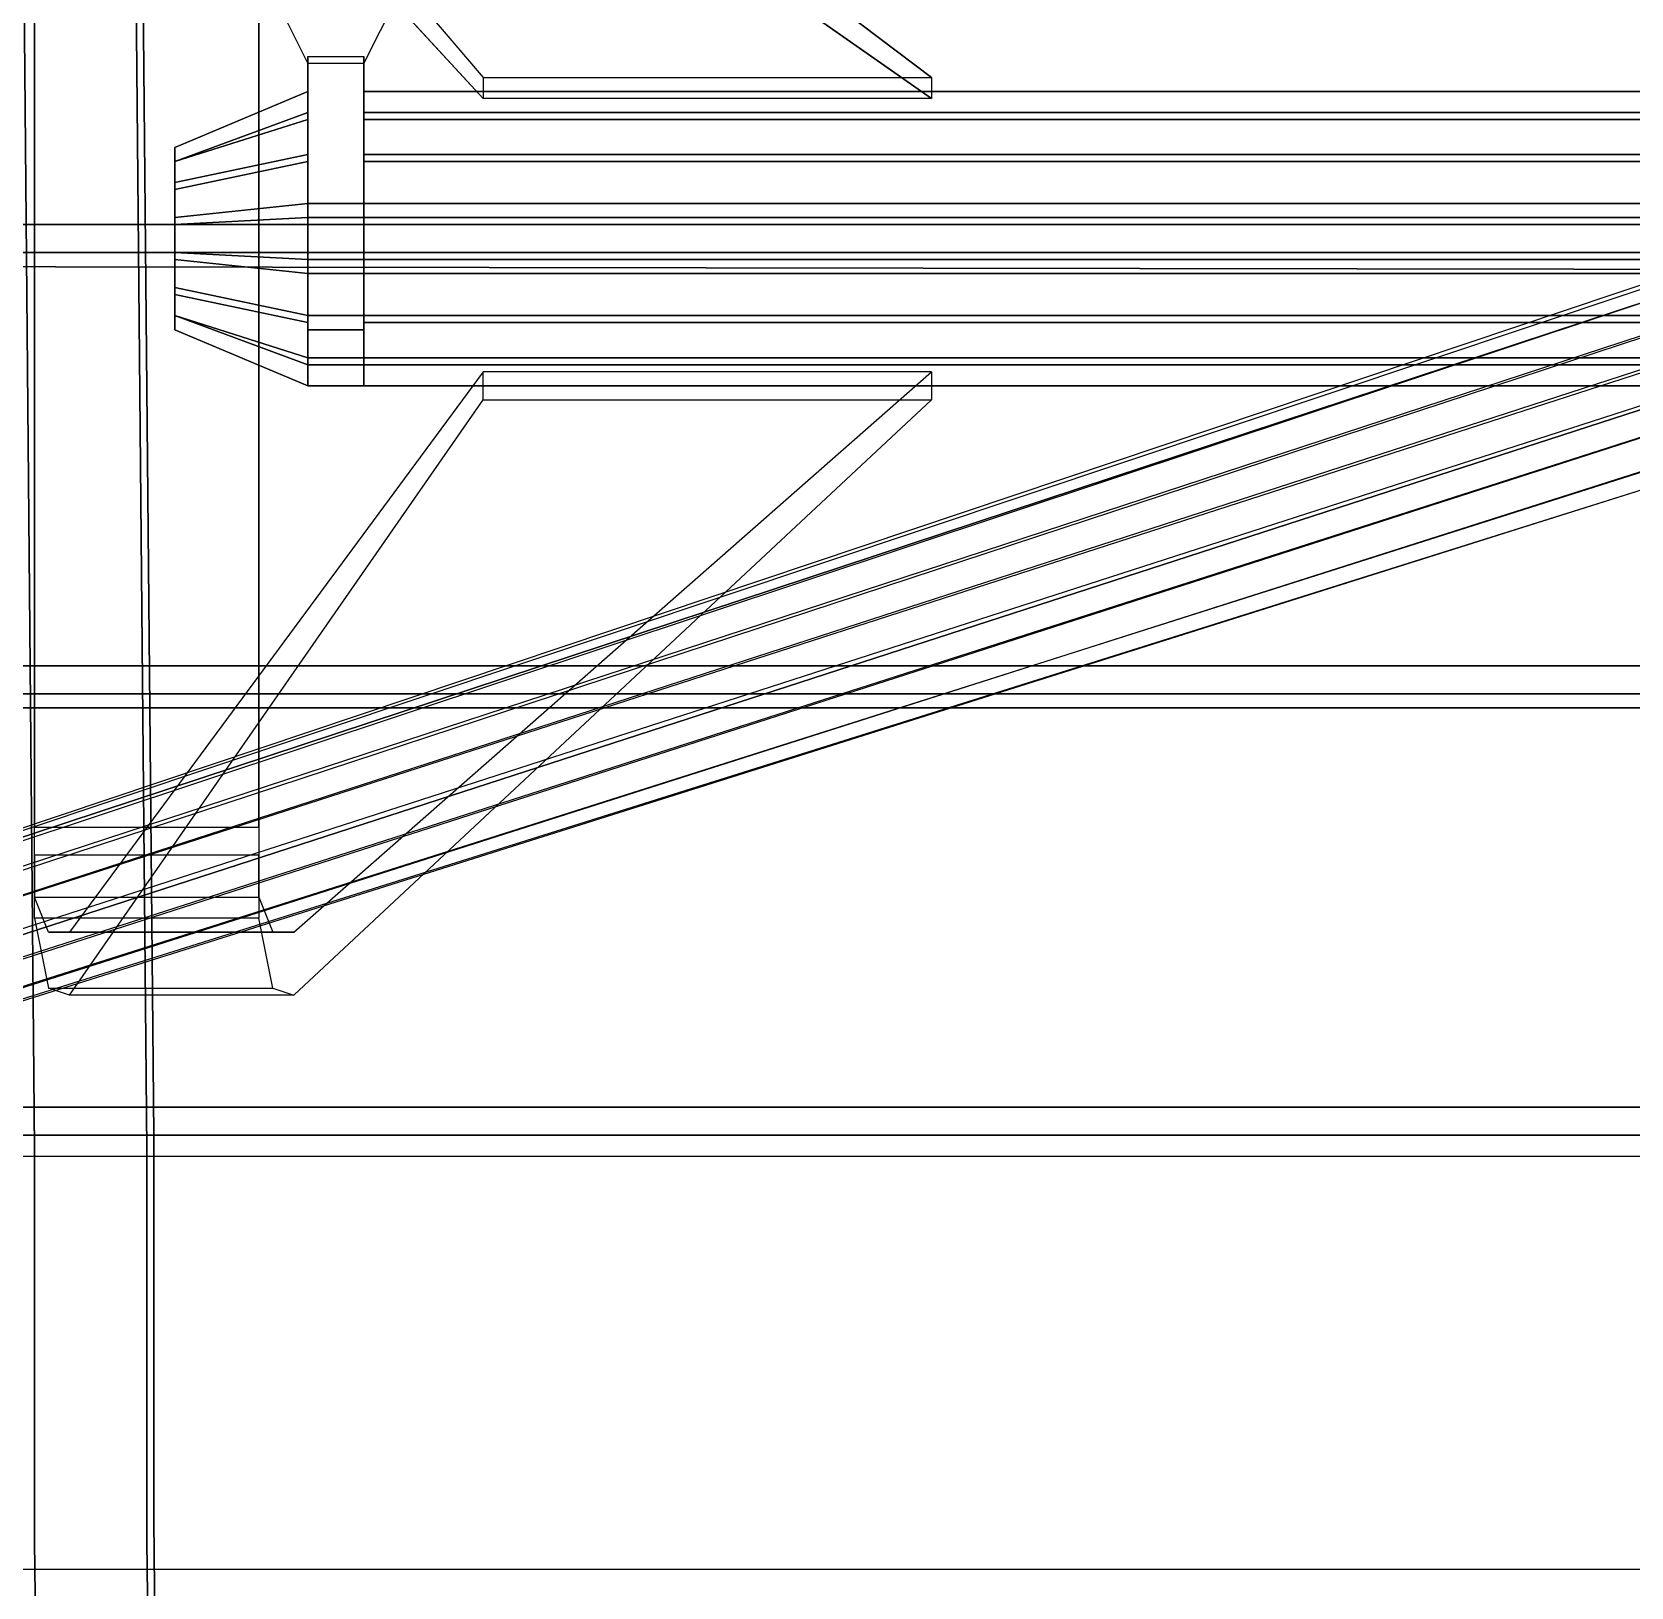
# Model space of a CAD drawing. Extents: x 2173.2 to 2198.9, y 1406.4 to 1430.7.
# Drawn here: x 2176.82 to 2183.95, y 1413.59 to 1420.53 of the extents above; entities that cross this region are included whole.
import ezdxf

# ---------------------------------------------------------------- set-up
doc = ezdxf.new("R2010")
doc.units = 0
doc.layers.add('SEAT', color=5, linetype='Continuous')

msp = doc.modelspace()

# ---------------------------------------------------------------- linework, layer by layer
at = {"layer": 'SEAT', "extrusion": (-1, 1.83697e-16, 0)}
for p, q in [((2178.0457, 1420.4187, 12.0938), (2178.0457, 1419.7624, 12)), ((2178.0457, 1420.3874, 13.25), (2178.0457, 1419.6999, 13.2812))]:
    msp.add_line(p, q, dxfattribs=at)
at = {"layer": 'SEAT'}
for points, invisible_edges in [([(2176.7645, 1422.4499, 15.75), (2176.827, 1415.5437, 16.7188), (2176.6707, 1415.4499, 16.125), (2176.577, 1422.5437, 14.5312)], 10), ([(2175.8582, 1415.6062, 17.2812), (2177.3582, 1415.6062, 17.1562), (2177.2957, 1422.4499, 16.2188), (2175.7957, 1422.4499, 16.3438)], 5), ([(2177.2645, 1422.4499, 15.7188), (2177.327, 1415.5437, 16.6875), (2176.827, 1415.5437, 16.7188), (2176.7645, 1422.4499, 15.75)], 10), ([(2177.0145, 1422.1999, 15.125), (2177.0145, 1422.4499, 15.0312), (2178.827, 1420.3249, 12.5625), (2178.827, 1420.2312, 12.75)], 1), ([(2177.2957, 1422.4499, 16.2188), (2177.3582, 1415.6062, 17.1562), (2177.327, 1415.5437, 16.6875), (2177.2645, 1422.4499, 15.7188)], 10), ([(2180.827, 1420.3249, 12.5625), (2180.827, 1420.2312, 12.75), (2178.0145, 1422.1999, 15.125), (2178.0145, 1422.4499, 15.0312)], 4), ([(2176.827, 1416.9812, 16.4375), (2176.827, 1416.8562, 16.1875), (2176.827, 1422.0749, 15.5), (2176.827, 1422.1999, 15.7188)], 5), ([(2177.827, 1422.1999, 15.7188), (2177.827, 1422.0749, 15.5), (2177.827, 1416.8562, 16.1875), (2177.827, 1416.9812, 16.4375)], 5), ([(2177.702, 1421.0749, 13.2812), (2178.0457, 1420.3874, 13.25), (2178.2957, 1420.3874, 13.25), (2178.6395, 1421.0749, 13.2812)], 2), ([(2178.0457, 1419.7624, 12), (2178.0457, 1419.6999, 13.2812), (2178.0457, 1420.3874, 13.25), (2178.0457, 1420.4187, 12.0938)], 5), ([(2178.2957, 1419.6999, 13.2812), (2178.2957, 1419.7624, 12), (2178.2957, 1420.4187, 12.0938), (2178.2957, 1420.3874, 13.25)], 5), ([(2177.452, 1419.1999, 12.7188), (2177.452, 1420.0124, 12.7188), (2177.452, 1420.0124, 12.5312), (2177.452, 1419.1999, 12.5625)], 5), ([(2177.452, 1419.1999, 12.5625), (2177.452, 1420.0124, 12.5312), (2177.452, 1419.9499, 12.4062), (2177.452, 1419.2624, 12.4375)], 5), ([(2177.452, 1419.2624, 12.875), (2177.452, 1419.9499, 12.8438), (2177.452, 1420.0124, 12.7188), (2177.452, 1419.1999, 12.7188)], 5), ([(2177.452, 1419.2624, 12.4375), (2177.452, 1419.9499, 12.4062), (2177.452, 1419.8249, 12.2812), (2177.452, 1419.3562, 12.3125)], 5), ([(2177.452, 1419.3874, 13), (2177.452, 1419.8562, 12.9688), (2177.452, 1419.9499, 12.8438), (2177.452, 1419.2624, 12.875)], 5), ([(2177.452, 1419.5437, 13.0312), (2177.452, 1419.6999, 13.0312), (2177.452, 1419.8562, 12.9688), (2177.452, 1419.3874, 13)], 4), ([(2177.452, 1419.3562, 12.3125), (2177.452, 1419.8249, 12.2812), (2177.452, 1419.6687, 12.25), (2177.452, 1419.5124, 12.25)], 1), ([(2178.0457, 1419.5124, 12), (2178.0457, 1419.4499, 13.2812), (2178.0457, 1419.6999, 13.2812), (2178.0457, 1419.7624, 12)], 5), ([(2178.2957, 1419.4499, 13.2812), (2178.2957, 1419.5124, 12), (2178.2957, 1419.7624, 12), (2178.2957, 1419.6999, 13.2812)], 5), ([(2178.0457, 1419.2624, 12.0625), (2178.0457, 1419.1999, 13.1875), (2178.0457, 1419.4499, 13.2812), (2178.0457, 1419.5124, 12)], 5), ([(2178.2957, 1419.1999, 13.1875), (2178.2957, 1419.2624, 12.0625), (2178.2957, 1419.5124, 12), (2178.2957, 1419.4499, 13.2812)], 5), ([(2178.0457, 1419.0749, 12.25), (2178.0457, 1419.0437, 12.9688), (2178.0457, 1419.1999, 13.1875), (2178.0457, 1419.2624, 12.0625)], 5), ([(2178.2957, 1419.0437, 12.9688), (2178.2957, 1419.0749, 12.25), (2178.2957, 1419.2624, 12.0625), (2178.2957, 1419.1999, 13.1875)], 5), ([(2178.0457, 1418.9499, 12.4688), (2178.0457, 1418.9499, 12.75), (2178.0457, 1419.0437, 12.9688), (2178.0457, 1419.0749, 12.25)], 4), ([(2178.2957, 1418.9499, 12.75), (2178.2957, 1418.9499, 12.4688), (2178.2957, 1419.0749, 12.25), (2178.2957, 1419.0437, 12.9688)], 4), ([(2178.827, 1418.8874, 12.5938), (2178.827, 1419.0124, 12.7812), (2176.9832, 1416.5124, 15.8438), (2176.9832, 1416.2312, 15.75)], 4), ([(2177.9832, 1416.2312, 15.75), (2177.9832, 1416.5124, 15.8438), (2180.827, 1419.0124, 12.7812), (2180.827, 1418.8874, 12.5938)], 1), ([(2176.827, 1416.6687, 16.2188), (2176.827, 1416.5749, 16.4688), (2176.827, 1416.9812, 16.4375), (2176.827, 1416.8562, 16.1875)], 5), ([(2177.827, 1416.8562, 16.1875), (2177.827, 1416.9812, 16.4375), (2177.827, 1416.5749, 16.4688), (2177.827, 1416.6687, 16.2188)], 5), ([(2176.8895, 1416.2624, 16.1875), (2176.8895, 1416.5124, 16.0625), (2176.827, 1416.6687, 16.2188), (2176.827, 1416.5749, 16.4688)], 5), ([(2177.827, 1416.5749, 16.4688), (2177.827, 1416.6687, 16.2188), (2177.8895, 1416.5124, 16.0625), (2177.8895, 1416.2624, 16.1875)], 5), ([(2176.9832, 1416.5124, 15.8438), (2176.9832, 1416.2312, 15.75), (2176.8895, 1416.2624, 16.1875), (2176.8895, 1416.5124, 16.0625)], 5), ([(2177.8895, 1416.5124, 16.0625), (2177.8895, 1416.2624, 16.1875), (2177.9832, 1416.2312, 15.75), (2177.9832, 1416.5124, 15.8438)], 5), ([(2175.8895, 1413.8874, 17.5312), (2177.3582, 1413.8874, 17.4375), (2177.3582, 1415.6062, 17.1562), (2175.8582, 1415.6062, 17.2812)], 5), ([(2175.8895, 1413.8874, 17.5312), (2175.8582, 1415.6062, 17.2812), (2196.327, 1415.6062, 17.2812), (2196.327, 1413.8874, 17.5312)], 8), ([(2177.3582, 1413.8874, 17.4375), (2177.327, 1413.7937, 16.9375), (2177.327, 1415.5437, 16.6875), (2177.3582, 1415.6062, 17.1562)], 5), ([(2175.952, 1415.5124, 17.375), (2175.9832, 1413.8874, 17.625), (2196.202, 1413.8874, 17.625), (2196.2332, 1415.5124, 17.375)], 10), ([(2176.827, 1413.7937, 16.9688), (2176.702, 1413.7312, 16.4688), (2176.6707, 1415.4499, 16.125), (2176.827, 1415.5437, 16.7188)], 5), ([(2176.827, 1415.5437, 16.7188), (2177.327, 1415.5437, 16.6875), (2177.327, 1413.7937, 16.9375), (2176.827, 1413.7937, 16.9688)], 5), ([(2175.8895, 1411.3874, 17.8125), (2177.3895, 1411.3874, 17.6875), (2177.3582, 1413.8874, 17.4375), (2175.8895, 1413.8874, 17.5312)], 5), ([(2196.327, 1413.8874, 17.5312), (2196.327, 1413.5437, 17.5625), (2175.8895, 1413.5437, 17.5625), (2175.8895, 1413.8874, 17.5312)], 8), ([(2196.202, 1413.6687, 17.6562), (2196.202, 1413.8874, 17.625), (2175.9832, 1413.8874, 17.625), (2175.9832, 1413.6687, 17.6562)], 10), ([(2177.3895, 1411.3874, 17.6875), (2177.3582, 1411.3249, 17.2188), (2177.327, 1413.7937, 16.9375), (2177.3582, 1413.8874, 17.4375)], 5), ([(2176.8582, 1411.3249, 17.25), (2176.7332, 1411.2937, 16.9375), (2176.702, 1413.7312, 16.4688), (2176.827, 1413.7937, 16.9688)], 5), ([(2176.827, 1413.7937, 16.9688), (2177.327, 1413.7937, 16.9375), (2177.3582, 1411.3249, 17.2188), (2176.8582, 1411.3249, 17.25)], 5)]:
    msp.add_3dface(points, dxfattribs=dict(at, invisible_edges=invisible_edges))
for points in [[(2178.0145, 1422.4499, 15.0312), (2177.0145, 1422.4499, 15.0312), (2178.827, 1420.3249, 12.5625), (2180.827, 1420.3249, 12.5625)], [(2176.827, 1416.9812, 16.4375), (2177.827, 1416.9812, 16.4375), (2177.827, 1422.1999, 15.7188), (2176.827, 1422.1999, 15.7188)], [(2180.827, 1420.2312, 12.75), (2178.827, 1420.2312, 12.75), (2177.0145, 1422.1999, 15.125), (2178.0145, 1422.1999, 15.125)], [(2176.827, 1422.0749, 15.5), (2177.827, 1422.0749, 15.5), (2177.827, 1416.8562, 16.1875), (2176.827, 1416.8562, 16.1875)], [(2175.827, 1419.5437, 16.7188), (2175.7957, 1421.5124, 16.4688), (2196.3895, 1421.5437, 16.4688), (2196.3582, 1419.5437, 16.7188)], [(2175.8895, 1421.4187, 16.5625), (2175.952, 1419.6687, 16.8125), (2196.2645, 1419.6687, 16.8125), (2196.2957, 1421.4499, 16.5625)], [(2178.0457, 1420.4187, 12.0938), (2178.2957, 1420.4187, 12.0938), (2178.2957, 1419.7624, 12), (2178.0457, 1419.7624, 12)], [(2178.0457, 1419.6999, 13.2812), (2178.2957, 1419.6999, 13.2812), (2178.2957, 1420.3874, 13.25), (2178.0457, 1420.3874, 13.25)], [(2177.452, 1420.0124, 12.7188), (2178.0457, 1420.2624, 12.75), (2178.0457, 1420.2624, 12.5), (2177.452, 1420.0124, 12.5312)], [(2177.452, 1420.0124, 12.5312), (2178.0457, 1420.2624, 12.5), (2178.0457, 1420.1374, 12.25), (2177.452, 1419.9499, 12.4062)], [(2177.452, 1419.9499, 12.8438), (2178.0457, 1420.1687, 13), (2178.0457, 1420.2624, 12.75), (2177.452, 1420.0124, 12.7188)], [(2178.2957, 1420.2624, 12.75), (2193.7957, 1420.2624, 12.75), (2193.7957, 1420.2624, 12.5), (2178.2957, 1420.2624, 12.5)], [(2178.2957, 1420.2624, 12.5), (2193.7957, 1420.2624, 12.5), (2193.7957, 1420.1374, 12.25), (2178.2957, 1420.1374, 12.25)], [(2178.2957, 1420.1687, 13), (2193.7957, 1420.1687, 13), (2193.7957, 1420.2624, 12.75), (2178.2957, 1420.2624, 12.75)], [(2177.452, 1419.8562, 12.9688), (2178.0457, 1419.9812, 13.1875), (2178.0457, 1420.1687, 13), (2177.452, 1419.9499, 12.8438)], [(2177.452, 1419.9499, 12.4062), (2178.0457, 1420.1374, 12.25), (2178.0457, 1419.9499, 12.0625), (2177.452, 1419.8249, 12.2812)], [(2178.2957, 1419.9812, 13.1875), (2193.7957, 1419.9812, 13.1875), (2193.7957, 1420.1687, 13), (2178.2957, 1420.1687, 13)], [(2178.2957, 1420.1374, 12.25), (2193.7957, 1420.1374, 12.25), (2193.7957, 1419.9499, 12.0625), (2178.2957, 1419.9499, 12.0625)], [(2177.452, 1419.6999, 13.0312), (2178.0457, 1419.7624, 13.2812), (2178.0457, 1419.9812, 13.1875), (2177.452, 1419.8562, 12.9688)], [(2178.2957, 1419.7624, 13.2812), (2193.7957, 1419.7624, 13.2812), (2193.7957, 1419.9812, 13.1875), (2178.2957, 1419.9812, 13.1875)], [(2177.452, 1419.8249, 12.2812), (2178.0457, 1419.9499, 12.0625), (2178.0457, 1419.6999, 12), (2177.452, 1419.6687, 12.25)], [(2178.2957, 1419.9499, 12.0625), (2193.7957, 1419.9499, 12.0625), (2193.7957, 1419.6999, 12), (2178.2957, 1419.6999, 12)], [(2177.452, 1419.5437, 13.0312), (2178.0457, 1419.5124, 13.2812), (2178.0457, 1419.7624, 13.2812), (2177.452, 1419.6999, 13.0312)], [(2177.452, 1419.6687, 12.25), (2178.0457, 1419.6999, 12), (2178.0457, 1419.4499, 12), (2177.452, 1419.5124, 12.25)], [(2178.0457, 1419.7624, 12), (2178.2957, 1419.7624, 12), (2178.2957, 1419.5124, 12), (2178.0457, 1419.5124, 12)], [(2178.0457, 1419.4499, 13.2812), (2178.2957, 1419.4499, 13.2812), (2178.2957, 1419.6999, 13.2812), (2178.0457, 1419.6999, 13.2812)], [(2178.2957, 1419.5124, 13.2812), (2193.7957, 1419.5124, 13.2812), (2193.7957, 1419.7624, 13.2812), (2178.2957, 1419.7624, 13.2812)], [(2178.2957, 1419.6999, 12), (2193.7957, 1419.6999, 12), (2193.7957, 1419.4499, 12), (2178.2957, 1419.4499, 12)], [(2175.952, 1419.6687, 16.8125), (2175.827, 1419.5437, 16.7188), (2196.3582, 1419.5437, 16.7188), (2196.2645, 1419.6687, 16.8125)], [(2184.2957, 1419.4187, 5.5625), (2174.8895, 1416.2937, 4.625), (2174.9207, 1416.3562, 4.4062), (2184.327, 1419.5124, 5.2188)], [(2174.9207, 1416.3562, 4.4062), (2184.327, 1419.5124, 5.2188), (2184.3895, 1419.5124, 4.875), (2174.952, 1416.3562, 4.25)], [(2174.952, 1416.3562, 4.25), (2175.0145, 1416.3562, 4.0312), (2184.4832, 1419.4812, 4.5625), (2184.3895, 1419.5124, 4.875)], [(2175.827, 1417.5749, 17), (2175.827, 1419.5437, 16.7188), (2196.3582, 1419.5437, 16.7188), (2196.327, 1417.5749, 17)], [(2196.2645, 1419.4499, 16.8438), (2196.3582, 1419.5437, 16.7188), (2175.827, 1419.5437, 16.7188), (2175.952, 1419.4812, 16.8438)], [(2177.452, 1419.3874, 13), (2178.0457, 1419.2624, 13.2188), (2178.0457, 1419.5124, 13.2812), (2177.452, 1419.5437, 13.0312)], [(2177.452, 1419.5124, 12.25), (2178.0457, 1419.4499, 12), (2178.0457, 1419.2312, 12.0938), (2177.452, 1419.3562, 12.3125)], [(2178.0457, 1419.5124, 12), (2178.2957, 1419.5124, 12), (2178.2957, 1419.2624, 12.0625), (2178.0457, 1419.2624, 12.0625)], [(2178.2957, 1419.2624, 13.2188), (2193.7957, 1419.2624, 13.2188), (2193.7957, 1419.5124, 13.2812), (2178.2957, 1419.5124, 13.2812)], [(2174.9207, 1416.1999, 4.8125), (2184.2645, 1419.2624, 5.8125), (2184.2957, 1419.4187, 5.5625), (2174.8895, 1416.2937, 4.625)], [(2175.077, 1416.2312, 3.875), (2184.577, 1419.3562, 4.3125), (2184.4832, 1419.4812, 4.5625), (2175.0145, 1416.3562, 4.0312)], [(2175.952, 1419.4812, 16.8438), (2175.952, 1417.6999, 17.0938), (2196.2332, 1417.6999, 17.0938), (2196.2645, 1419.4499, 16.8438)], [(2178.0457, 1419.1999, 13.1875), (2178.2957, 1419.1999, 13.1875), (2178.2957, 1419.4499, 13.2812), (2178.0457, 1419.4499, 13.2812)], [(2178.2957, 1419.4499, 12), (2193.7957, 1419.4499, 12), (2193.7957, 1419.2312, 12.0938), (2178.2957, 1419.2312, 12.0938)], [(2184.6395, 1419.2312, 4.1562), (2175.1082, 1416.1374, 3.7812), (2175.077, 1416.2312, 3.875), (2184.577, 1419.3562, 4.3125)], [(2177.452, 1419.2624, 12.875), (2178.0457, 1419.0749, 13.0312), (2178.0457, 1419.2624, 13.2188), (2177.452, 1419.3874, 13)], [(2177.452, 1419.3562, 12.3125), (2178.0457, 1419.2312, 12.0938), (2178.0457, 1419.0437, 12.2812), (2177.452, 1419.2624, 12.4375)], [(2184.2957, 1419.1062, 5.9375), (2174.9207, 1416.0749, 4.875), (2174.9207, 1416.1999, 4.8125), (2184.2645, 1419.2624, 5.8125)], [(2175.1707, 1415.9812, 3.7812), (2184.702, 1419.0749, 4.1562), (2184.6395, 1419.2312, 4.1562), (2175.1082, 1416.1374, 3.7812)], [(2177.452, 1419.2624, 12.4375), (2178.0457, 1419.0437, 12.2812), (2178.0457, 1418.9499, 12.5312), (2177.452, 1419.1999, 12.5625)], [(2177.452, 1419.1999, 12.7188), (2178.0457, 1418.9499, 12.7812), (2178.0457, 1419.0749, 13.0312), (2177.452, 1419.2624, 12.875)], [(2177.452, 1419.1999, 12.5625), (2178.0457, 1418.9499, 12.5312), (2178.0457, 1418.9499, 12.7812), (2177.452, 1419.1999, 12.7188)], [(2178.0457, 1419.2624, 12.0625), (2178.2957, 1419.2624, 12.0625), (2178.2957, 1419.0749, 12.25), (2178.0457, 1419.0749, 12.25)], [(2178.0457, 1419.0437, 12.9688), (2178.2957, 1419.0437, 12.9688), (2178.2957, 1419.1999, 13.1875), (2178.0457, 1419.1999, 13.1875)], [(2178.2957, 1419.0749, 13.0312), (2193.7957, 1419.0749, 13.0312), (2193.7957, 1419.2624, 13.2188), (2178.2957, 1419.2624, 13.2188)], [(2178.2957, 1419.2312, 12.0938), (2193.7957, 1419.2312, 12.0938), (2193.7957, 1419.0437, 12.2812), (2178.2957, 1419.0437, 12.2812)], [(2184.2957, 1419.1062, 5.9375), (2174.9207, 1416.0749, 4.875), (2174.9832, 1415.9499, 4.875), (2184.3582, 1418.9812, 5.9375)], [(2175.1707, 1415.8874, 3.875), (2184.702, 1418.9499, 4.3125), (2184.702, 1419.0749, 4.1562), (2175.1707, 1415.9812, 3.7812)], [(2178.0457, 1419.0749, 12.25), (2178.2957, 1419.0749, 12.25), (2178.2957, 1418.9499, 12.4688), (2178.0457, 1418.9499, 12.4688)], [(2178.2957, 1418.9499, 12.7812), (2193.7957, 1418.9499, 12.7812), (2193.7957, 1419.0749, 13.0312), (2178.2957, 1419.0749, 13.0312)], [(2176.9832, 1416.5124, 15.8438), (2177.9832, 1416.5124, 15.8438), (2180.827, 1419.0124, 12.7812), (2178.827, 1419.0124, 12.7812)], [(2178.0457, 1418.9499, 12.75), (2178.2957, 1418.9499, 12.75), (2178.2957, 1419.0437, 12.9688), (2178.0457, 1419.0437, 12.9688)], [(2178.2957, 1419.0437, 12.2812), (2193.7957, 1419.0437, 12.2812), (2193.7957, 1418.9499, 12.5312), (2178.2957, 1418.9499, 12.5312)], [(2174.9832, 1415.9499, 4.875), (2184.3582, 1418.9812, 5.9375), (2184.4207, 1418.8562, 5.8125), (2175.0145, 1415.8249, 4.8125)], [(2184.702, 1418.7937, 4.5625), (2175.202, 1415.7624, 4.0312), (2175.1707, 1415.8874, 3.875), (2184.702, 1418.9499, 4.3125)], [(2178.0457, 1418.9499, 12.4688), (2178.2957, 1418.9499, 12.4688), (2178.2957, 1418.9499, 12.75), (2178.0457, 1418.9499, 12.75)], [(2178.2957, 1418.9499, 12.5312), (2193.7957, 1418.9499, 12.5312), (2193.7957, 1418.9499, 12.7812), (2178.2957, 1418.9499, 12.7812)], [(2184.4207, 1418.8562, 5.8125), (2175.0145, 1415.8249, 4.8125), (2175.077, 1415.7312, 4.625), (2184.5145, 1418.7312, 5.5625)], [(2178.827, 1418.8874, 12.5938), (2180.827, 1418.8874, 12.5938), (2177.9832, 1416.2312, 15.75), (2176.9832, 1416.2312, 15.75)], [(2175.1707, 1415.6999, 4.25), (2184.6707, 1418.6999, 4.875), (2184.702, 1418.7937, 4.5625), (2175.202, 1415.7624, 4.0312)], [(2175.077, 1415.7312, 4.625), (2184.5145, 1418.7312, 5.5625), (2184.577, 1418.6687, 5.2188), (2175.1395, 1415.6999, 4.4062)], [(2184.577, 1418.6687, 5.2188), (2175.1395, 1415.6999, 4.4062), (2175.1707, 1415.6999, 4.25), (2184.6707, 1418.6999, 4.875)], [(2175.952, 1417.6999, 17.0938), (2175.827, 1417.5749, 17), (2196.327, 1417.5749, 17), (2196.2332, 1417.6999, 17.0938)], [(2175.8582, 1415.6062, 17.2812), (2175.827, 1417.5749, 17), (2196.327, 1417.5749, 17), (2196.327, 1415.6062, 17.2812)], [(2196.2332, 1417.5124, 17.0938), (2196.327, 1417.5749, 17), (2175.827, 1417.5749, 17), (2175.952, 1417.5124, 17.0938)], [(2175.952, 1417.5124, 17.0938), (2175.952, 1415.7312, 17.3438), (2196.2332, 1415.7312, 17.3438), (2196.2332, 1417.5124, 17.0938)], [(2177.827, 1416.5749, 16.4688), (2176.827, 1416.5749, 16.4688), (2176.827, 1416.9812, 16.4375), (2177.827, 1416.9812, 16.4375)], [(2177.827, 1416.8562, 16.1875), (2176.827, 1416.8562, 16.1875), (2176.827, 1416.6687, 16.2188), (2177.827, 1416.6687, 16.2188)], [(2176.827, 1416.6687, 16.2188), (2177.827, 1416.6687, 16.2188), (2177.8895, 1416.5124, 16.0625), (2176.8895, 1416.5124, 16.0625)], [(2176.8895, 1416.2624, 16.1875), (2177.8895, 1416.2624, 16.1875), (2177.827, 1416.5749, 16.4688), (2176.827, 1416.5749, 16.4688)], [(2177.8895, 1416.5124, 16.0625), (2176.8895, 1416.5124, 16.0625), (2176.9832, 1416.5124, 15.8438), (2177.9832, 1416.5124, 15.8438)], [(2177.9832, 1416.2312, 15.75), (2176.9832, 1416.2312, 15.75), (2176.8895, 1416.2624, 16.1875), (2177.8895, 1416.2624, 16.1875)], [(2175.952, 1415.7312, 17.3438), (2175.8582, 1415.6062, 17.2812), (2196.327, 1415.6062, 17.2812), (2196.2332, 1415.7312, 17.3438)], [(2196.2332, 1415.5124, 17.375), (2196.327, 1415.6062, 17.2812), (2175.8582, 1415.6062, 17.2812), (2175.952, 1415.5124, 17.375)], [(2175.9832, 1413.6687, 17.6562), (2175.8895, 1413.5437, 17.5625), (2196.327, 1413.5437, 17.5625), (2196.202, 1413.6687, 17.6562)]]:
    msp.add_3dface(points, dxfattribs=at)

doc.saveas('drawing.dxf')
